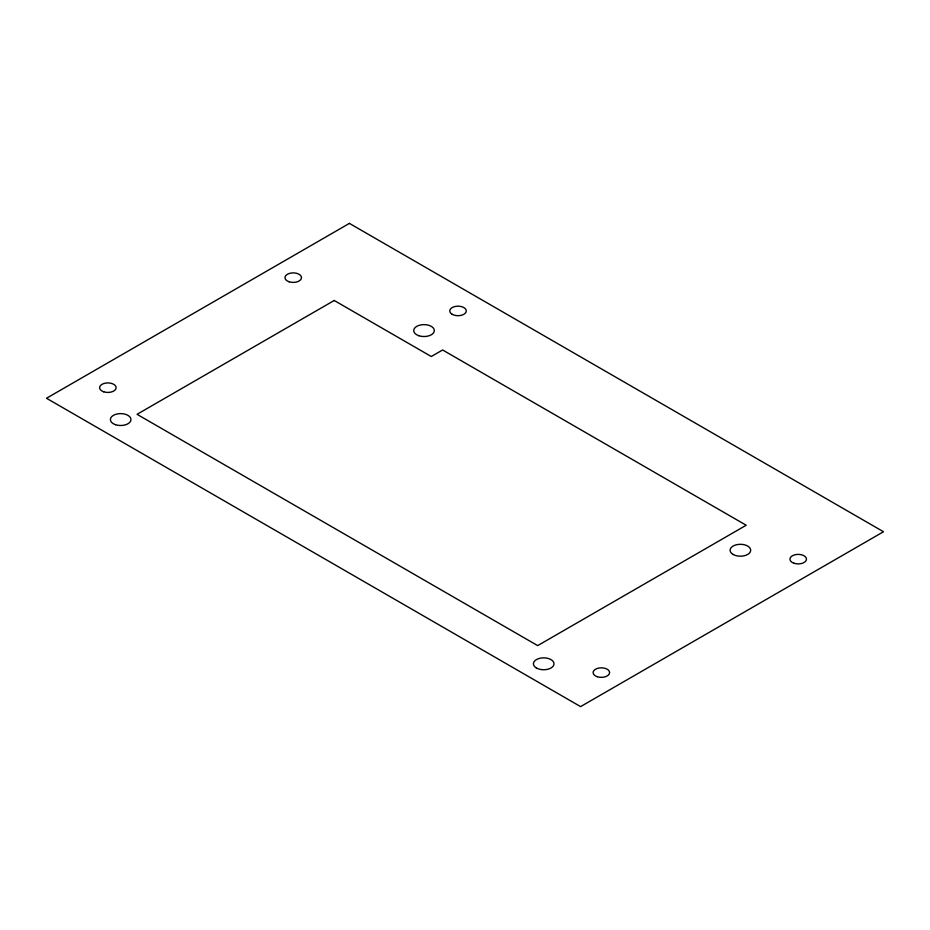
<?xml version="1.0" encoding="UTF-8"?>
<svg xmlns="http://www.w3.org/2000/svg" width="930" height="930" viewBox="0 0 930 930"><rect width="100%" height="100%" fill="white"/><g stroke="black" fill="none" stroke-linecap="round" stroke-linejoin="round"><path stroke-width="1.4" d="M349.401 223.386L46.5 398.261L580.599 706.614L883.5 531.739L349.401 223.386M334.219 300.483L137.047 414.315L537.68 645.618L746.197 525.241L442.622 349.971L431.288 356.527L334.219 300.483M418.872 335.73A10.3 5.952 0 0 0 434.322 330.58A10.3 5.952 0 0 0 418.872 325.419A10.3 5.952 0 0 0 418.872 335.73M794.081 563.278A8.265 4.766 0 0 0 806.473 559.139A8.265 4.766 0 0 0 794.081 555.012A8.265 4.766 0 0 0 794.081 563.278M289.102 281.778A8.265 4.766 0 0 0 301.494 277.64A8.265 4.766 0 0 0 289.102 273.513A8.265 4.766 0 0 0 289.102 281.778M452.189 314.317A8.265 4.766 0 0 0 466 312.178A8.265 4.766 0 0 0 455.886 306.33A8.265 4.766 0 0 0 452.189 314.317M103.742 391.809A8.265 4.766 0 0 0 116.134 387.682A8.265 4.766 0 0 0 103.742 383.544A8.265 4.766 0 0 0 103.742 391.809M597.223 676.715A8.265 4.766 0 0 0 609.615 672.588A8.265 4.766 0 0 0 597.223 668.461A8.265 4.766 0 0 0 597.223 676.715M115.518 424.708A10.3 5.952 0 0 0 130.967 419.558A10.3 5.952 0 0 0 115.518 414.408A10.3 5.952 0 0 0 115.518 424.708M536.424 668.007A10.3 5.952 0 0 0 553.664 665.334A10.3 5.952 0 0 0 541.039 658.056A10.3 5.952 0 0 0 536.424 668.007M733.096 554.454A10.3 5.952 0 0 0 750.336 551.792A10.3 5.952 0 0 0 737.723 544.503A10.3 5.952 0 0 0 733.096 554.454"/></g></svg>
